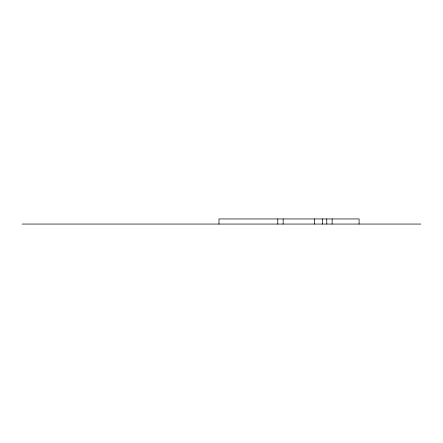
<?xml version="1.0" encoding="UTF-8"?>
<svg xmlns="http://www.w3.org/2000/svg" width="443" height="443" viewBox="0 0 443 443"><rect width="100%" height="100%" fill="white"/><g stroke="black" fill="none" stroke-linecap="round" stroke-linejoin="round"><path stroke-width="0.66" d="M22.15 224.058L420.85 224.058M359.096 224.058L359.096 218.942L218.98 218.942L218.98 224.058M332.128 218.942L332.128 224.058M326.773 218.942L326.773 224.058M322.393 218.942L322.393 224.058M314.602 218.942L314.602 224.058M283.138 218.942L283.138 224.058M277.783 218.942L277.783 224.058"/></g></svg>
